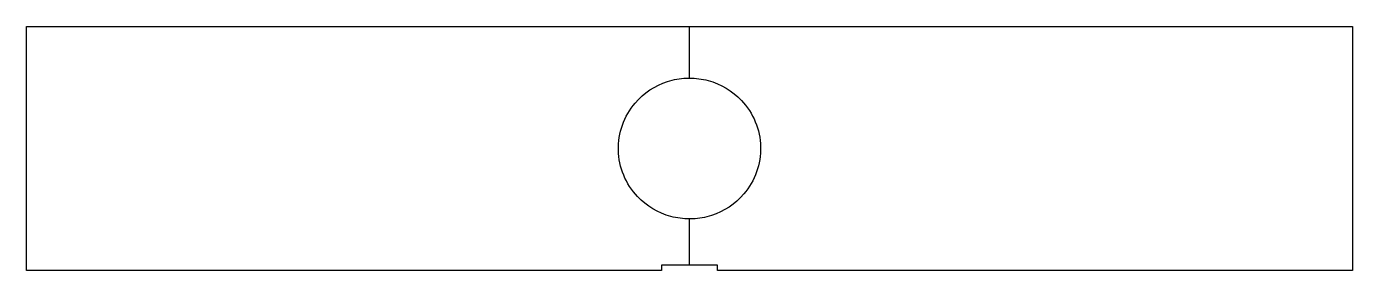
# Model space of a CAD drawing. Extents: x 0 to 489, y 0 to 90.
import ezdxf

# ---------------------------------------------------------------- set-up
doc = ezdxf.new("R2010")
doc.units = 0

msp = doc.modelspace()

# ---------------------------------------------------------------- linework, layer by layer
at = {"layer": '1'}
msp.add_lwpolyline([(488.53, 90), (488.53, 0), (254.55, 0), (254.55, 2), (233.97, 2), (233.97, 0), (0, 0), (0, 90)], close=True, dxfattribs=at)
msp.add_open_spline([(244.26, 71), (243.84, 70.99), (243.41, 70.98), (242.98, 70.97), (242.98, 70.97), (240.69, 70.78), (238.38, 70.46), (236.19, 69.73), (236.19, 69.73), (231.59, 68.25), (227.41, 65.47), (224.28, 61.78), (224.28, 61.78), (220.17, 57), (217.88, 50.68), (218.06, 44.37), (218.06, 44.37), (218.19, 38.05), (220.79, 31.85), (225.13, 27.28), (225.13, 27.28), (228.44, 23.75), (232.74, 21.17), (237.4, 19.91), (237.4, 19.91), (239.63, 19.29), (241.95, 19.08), (244.25, 19), (244.25, 19), (244.26, 19), (244.26, 19), (244.26, 19), (244.26, 19), (244.69, 19.01), (245.12, 19.02), (245.54, 19.03), (245.54, 19.03), (247.84, 19.22), (250.14, 19.54), (252.34, 20.27), (252.34, 20.27), (256.93, 21.75), (261.11, 24.53), (264.24, 28.22), (264.24, 28.22), (268.36, 33), (270.65, 39.32), (270.46, 45.63), (270.46, 45.63), (270.33, 51.95), (267.74, 58.15), (263.4, 62.72), (263.4, 62.72), (260.09, 66.25), (255.78, 68.83), (251.12, 70.09), (251.12, 70.09), (248.89, 70.71), (246.58, 70.92), (244.27, 71), (244.27, 71), (244.27, 71), (244.27, 71), (244.26, 71)], degree=3, knots=[0, 0, 0, 0, 0.0625, 0.0625, 0.0625, 0.0625, 0.125, 0.125, 0.125, 0.125, 0.1875, 0.1875, 0.1875, 0.1875, 0.25, 0.25, 0.25, 0.25, 0.3125, 0.3125, 0.3125, 0.3125, 0.375, 0.375, 0.375, 0.375, 0.4375, 0.4375, 0.4375, 0.4375, 0.5, 0.5, 0.5, 0.5, 0.5625, 0.5625, 0.5625, 0.5625, 0.625, 0.625, 0.625, 0.625, 0.6875, 0.6875, 0.6875, 0.6875, 0.75, 0.75, 0.75, 0.75, 0.8125, 0.8125, 0.8125, 0.8125, 0.875, 0.875, 0.875, 0.875, 0.9375, 0.9375, 0.9375, 0.9375, 1, 1, 1, 1], dxfattribs=at)
at = {"layer": '2'}
for p, q in [((244.26, 71), (244.26, 90)), ((244.26, 2), (244.26, 19))]:
    msp.add_line(p, q, dxfattribs=at)

doc.saveas('drawing.dxf')
